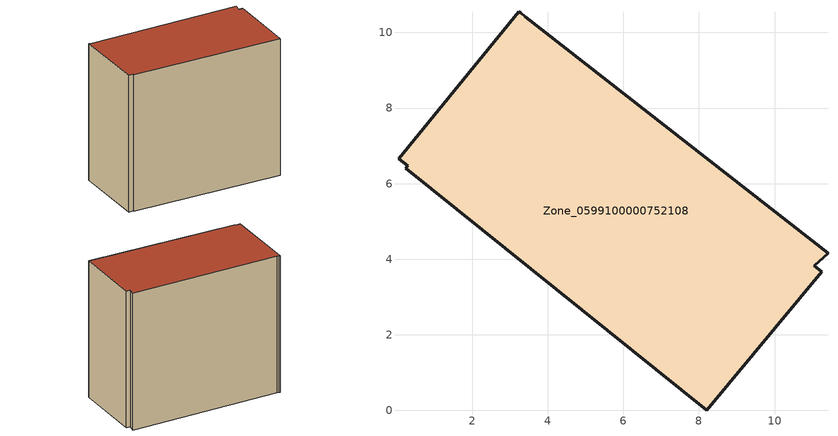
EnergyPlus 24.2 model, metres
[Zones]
Zone_0599100000752108
 floor ground (C_G): 11.25,3.66 8.2,0 0.24,6.41 0.29,6.47 0.05,6.67 3.23,10.55 3.28,10.52 3.4,10.41 11.41,4.15 11.06,3.83 z0
 wall outside (C_F): 0.29,6.47 0.24,6.41 8.2,0 11.25,3.66 11.06,3.83 11.41,4.15 3.4,10.41 3.28,10.52 3.23,10.55 0.05,6.67 0.29,6.47 z0:9.25
 roof outside (C_R): 8.2,0 11.25,3.66 11.06,3.83 11.41,4.15 3.4,10.41 3.28,10.52 3.23,10.55 0.05,6.67 0.29,6.47 0.24,6.41 z9.25
[BUILDING]
Pand.0599100000752108: North Axis=0; Terrain=City; Loads Convergence Tolerance Value=0.04; Temperature Convergence Tolerance Value=0.4; Solar Distribution=FullExterior; Maximum Number of Warmup Days=25; Minimum Number of Warmup Days=1
[Site:Location]
Rotterdam.The.Hague.AP_ZH_NLD Design_Conditions: Latitude=51.96; Longitude=4.45; Time Zone=1; Elevation=-4.5
[SITE:GROUNDTEMPERATURE:BUILDINGSURFACE]
18, 18, 18, 18, 18, 18, 18, 18, 18, 18, 18, 18
[MATERIAL] Thermal Absorptance=0.9; Solar Absorptance=0.7; Visible Absorptance=0.7
Name | Roughness | Thickness | Conductivity | Density | Specific Heat
G.TC.2006-2014 | MediumSmooth | 0.15 | 0.06 | 540 | 1210
F.TC.2006-2014 | Rough | 0.3 | 0.12 | 1920 | 840
R.TC.2006-2014 | MediumRough | 0.2 | 0.08 | 1500 | 1000
[CONSTRUCTION]
C_G: G.TC.2006-2014
C_F: F.TC.2006-2014
C_R: R.TC.2006-2014
[ZONE]
Zone_0599100000752108: Type=1; Multiplier=1; Ceiling Height=Autocalculate; Volume=Autocalculate; Floor Area=autocalculate; Part of Total Floor Area=Yes
[ZONEINFILTRATION:DESIGNFLOWRATE]
Infil_Zone_0599100000752108: Zone or ZoneList or Space or SpaceList=Zone_0599100000752108; Schedule=AlwaysOn; Design Flow Rate Calculation Method=Flow/Area; Flow Rate per Floor Area=0.0015; Constant Term Coefficient=1; Temperature Term Coefficient=0; Velocity Term Coefficient=0; Velocity Squared Term Coefficient=0
[HVACTEMPLATE:ZONE:IDEALLOADSAIRSYSTEM]
Zone_0599100000752108: Maximum Heating Supply Air Temperature=50; Minimum Cooling Supply Air Temperature=13; Maximum Heating Supply Air Humidity Ratio=0.0156; Minimum Cooling Supply Air Humidity Ratio=0.0077; Heating Limit=NoLimit; Cooling Limit=NoLimit; Dehumidification Control Type=ConstantSensibleHeatRatio; Cooling Sensible Heat Ratio=0.7; Dehumidification Setpoint=60; Humidification Control Type=None; Humidification Setpoint=30; Outdoor Air Method=None; Outdoor Air Flow Rate per Person=0.00944; Outdoor Air Flow Rate per Zone Floor Area=0; Outdoor Air Flow Rate per Zone=0; Demand Controlled Ventilation Type=None; Outdoor Air Economizer Type=NoEconomizer; Heat Recovery Type=None; Sensible Heat Recovery Effectiveness=0.7; Latent Heat Recovery Effectiveness=0.65
[ZONECONTROL:THERMOSTAT]
ThermostatControl_Zone_0599100000752108: Zone or ZoneList=Zone_0599100000752108; Control Type Schedule=DualSetpointControlType; Control 1=Thermostat_Zone_0599100000752108; Temperature Difference Between Cutout And Setpoint=0
[THERMOSTATSETPOINT:DUALSETPOINT]
Thermostat_Zone_0599100000752108: Heating Setpoint Temperature Schedule=HeatingSetpoint_Zone_0599100000752108; Cooling Setpoint Temperature Schedule=CoolingSetpoint_Zone_0599100000752108
[SCHEDULE:COMPACT]
HeatingSetpoint_Zone_0599100000752108: Through: 12/31, For: AllDays, Until: 24:00, 21
CoolingSetpoint_Zone_0599100000752108: Through: 12/31, For: AllDays, Until: 24:00, 24
DualSetpointControlType: Through: 12/31, For: AllDays, Until: 24:00, 4
AlwaysOn: Through: 12/31, For: AllDays, Until: 24:00, 1
